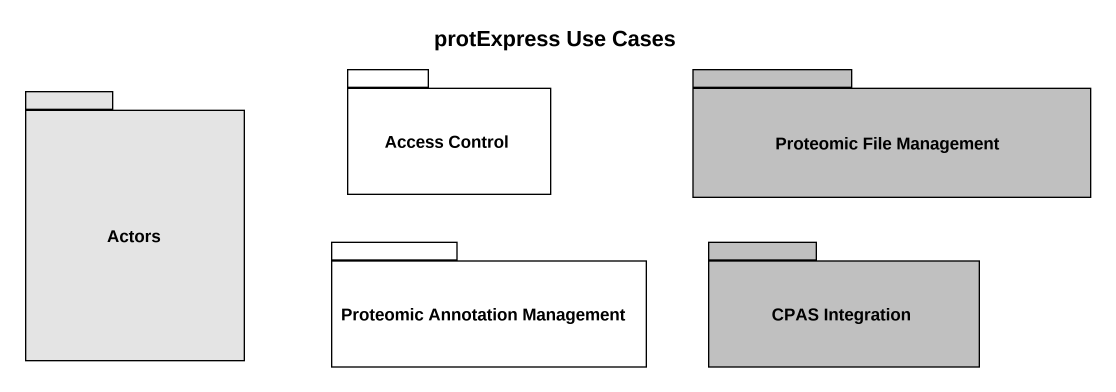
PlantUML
@startuml
title protExpress Use Cases
package Actors #E4E4E4 {
}
package "Access Control" as Access_Control {
}
package "Proteomic File Management" as Proteomic_File_Management #C0C0C0 {
}
package "Proteomic Annotation Management" as Proteomic_Annotation {
}
package "CPAS Integration" as CPAS_Integration #C0C0C0 {
}
@enduml
